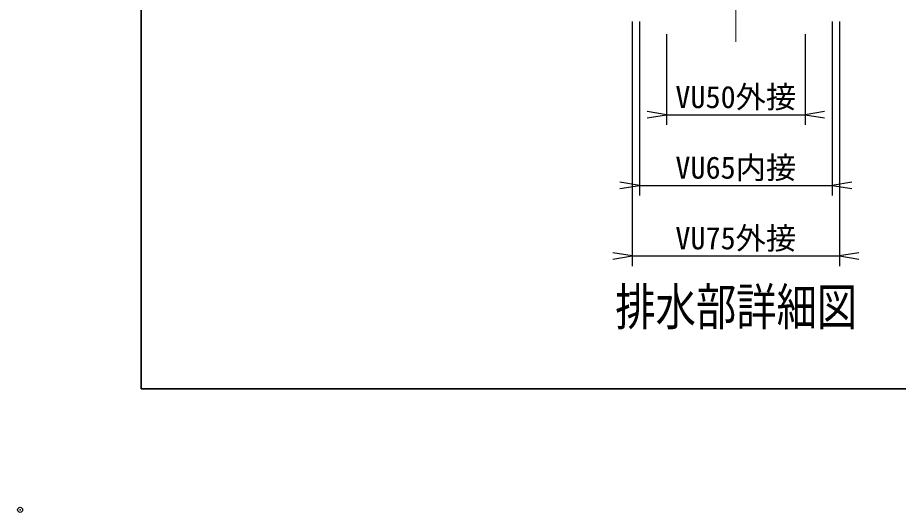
# Model space of a CAD drawing. Units: millimetres, scale not verified. Extents: x -1488 to 1365, y -1052 to 870.
# Drawn here: x -1488 to -614, y -1052 to -562 of the extents above; entities that cross this region are included whole.
import ezdxf
from ezdxf.enums import TextEntityAlignment as Align

# ---------------------------------------------------------------- set-up
doc = ezdxf.new("R2010")
doc.units = ezdxf.units.MM
doc.header["$LTSCALE"] = 10
doc.header["$PDMODE"] = 32
doc.header["$PDSIZE"] = 5
doc.linetypes.add('CHAIN2', pattern=[12, 9, -1, 1, -1])
for name, color, linetype in [('0-5_寸法線', 7, 'Continuous'), ('0-D_寸法3', 7, 'Continuous'), ('1-1_寸法4', 7, 'Continuous')]:
    doc.layers.add(name, color=color, linetype=linetype)
for name, color, linetype, lineweight in [('0-7_枠細線', 171, 'Continuous', 25), ('0-8_枠中線', 5, 'Continuous', 35), ('0-E_極細4', 14, 'Continuous', 15)]:
    doc.layers.add(name, color=color, linetype=linetype, lineweight=lineweight)
doc.styles.add('ＭＳ ゴシック', font='')
doc.styles.get('ＭＳ ゴシック').set_extended_font_data('MS Gothic')

# ---------------------------------------------------------------- blocks, each defined once
blk = doc.blocks.new('open_arrow')
at = {"color": 0, "linetype": 'Continuous', "lineweight": -2}
blk.add_lwpolyline([(7.5, 1.25), (0, 0), (7.5, -1.25)], dxfattribs=at)

msp = doc.modelspace()

# ---------------------------------------------------------------- linework, layer by layer
at = {"layer": '0-5_寸法線'}
msp.add_point((-1485, -1050), dxfattribs=at)
msp.add_point((-1485, -1050), dxfattribs=at)
msp.add_point((-1485, -1050), dxfattribs=at)
msp.add_point((-1485, -1050), dxfattribs=at)
msp.add_point((-1485, -1050), dxfattribs=at)
at = {"layer": '0-8_枠中線'}
msp.add_lwpolyline([(-1365, -930), (-1365, 870), (1365, 870), (1365, -930)], close=True, dxfattribs=at)
at = {"layer": '0-D_寸法3'}
msp.add_point((-1485, -1050), dxfattribs=at)
msp.add_point((-1485, -1050), dxfattribs=at)
msp.add_point((-1485, -1050), dxfattribs=at)
msp.add_point((-1485, -1050), dxfattribs=at)
msp.add_point((-1485, -1050), dxfattribs=at)
at = {"layer": '0-E_極細4', "linetype": 'CHAIN2'}
msp.add_line((-775.02, -179), (-775.02, -586.07), dxfattribs=at)
at = {"layer": '1-1_寸法4'}
for p, q in [((-877.77, -565.89), (-877.77, -808.39)), ((-870.65, -565.89), (-870.65, -738.39)), ((-679.4, -565.89), (-679.4, -738.39)), ((-672.27, -565.89), (-672.27, -808.39)), ((-843.77, -578.39), (-843.77, -668.39)), ((-706.27, -578.39), (-706.27, -668.39)), ((-843.77, -658.39), (-706.27, -658.39)), ((-870.65, -728.39), (-679.4, -728.39)), ((-877.77, -798.39), (-672.27, -798.39))]:
    msp.add_line(p, q, dxfattribs=at)

# ---------------------------------------------------------------- block references
at = {"layer": '1-1_寸法4', "xscale": 2.58, "yscale": 2.58, "rotation": 180}
for p in [(-843.77, -658.39), (-870.65, -728.39), (-877.77, -798.39)]:
    msp.add_blockref('open_arrow', p, dxfattribs=at)
at = {"layer": '1-1_寸法4', "xscale": 2.58, "yscale": 2.58}
for p in [(-706.27, -658.39), (-679.4, -728.39), (-672.27, -798.39)]:
    msp.add_blockref('open_arrow', p, dxfattribs=at)

# ---------------------------------------------------------------- texts
at = {"layer": '0-7_枠細線', "style": 'ＭＳ ゴシック', "width": 0.8}
msp.add_text('排水部詳細図', height=36.66, dxfattribs=at).set_placement((-894.62, -878.09), align=Align.BOTTOM_LEFT)
at = {"layer": '1-1_寸法4', "style": 'ＭＳ ゴシック'}
for s, p in [('VU50外接', (-835.02, -658.39)), ('VU65内接', (-835.02, -728.39)), ('VU75外接', (-835.02, -798.39))]:
    msp.add_text(s, height=21.99, dxfattribs=at).set_placement(p, align=Align.BOTTOM_LEFT)

doc.saveas('drawing.dxf')
